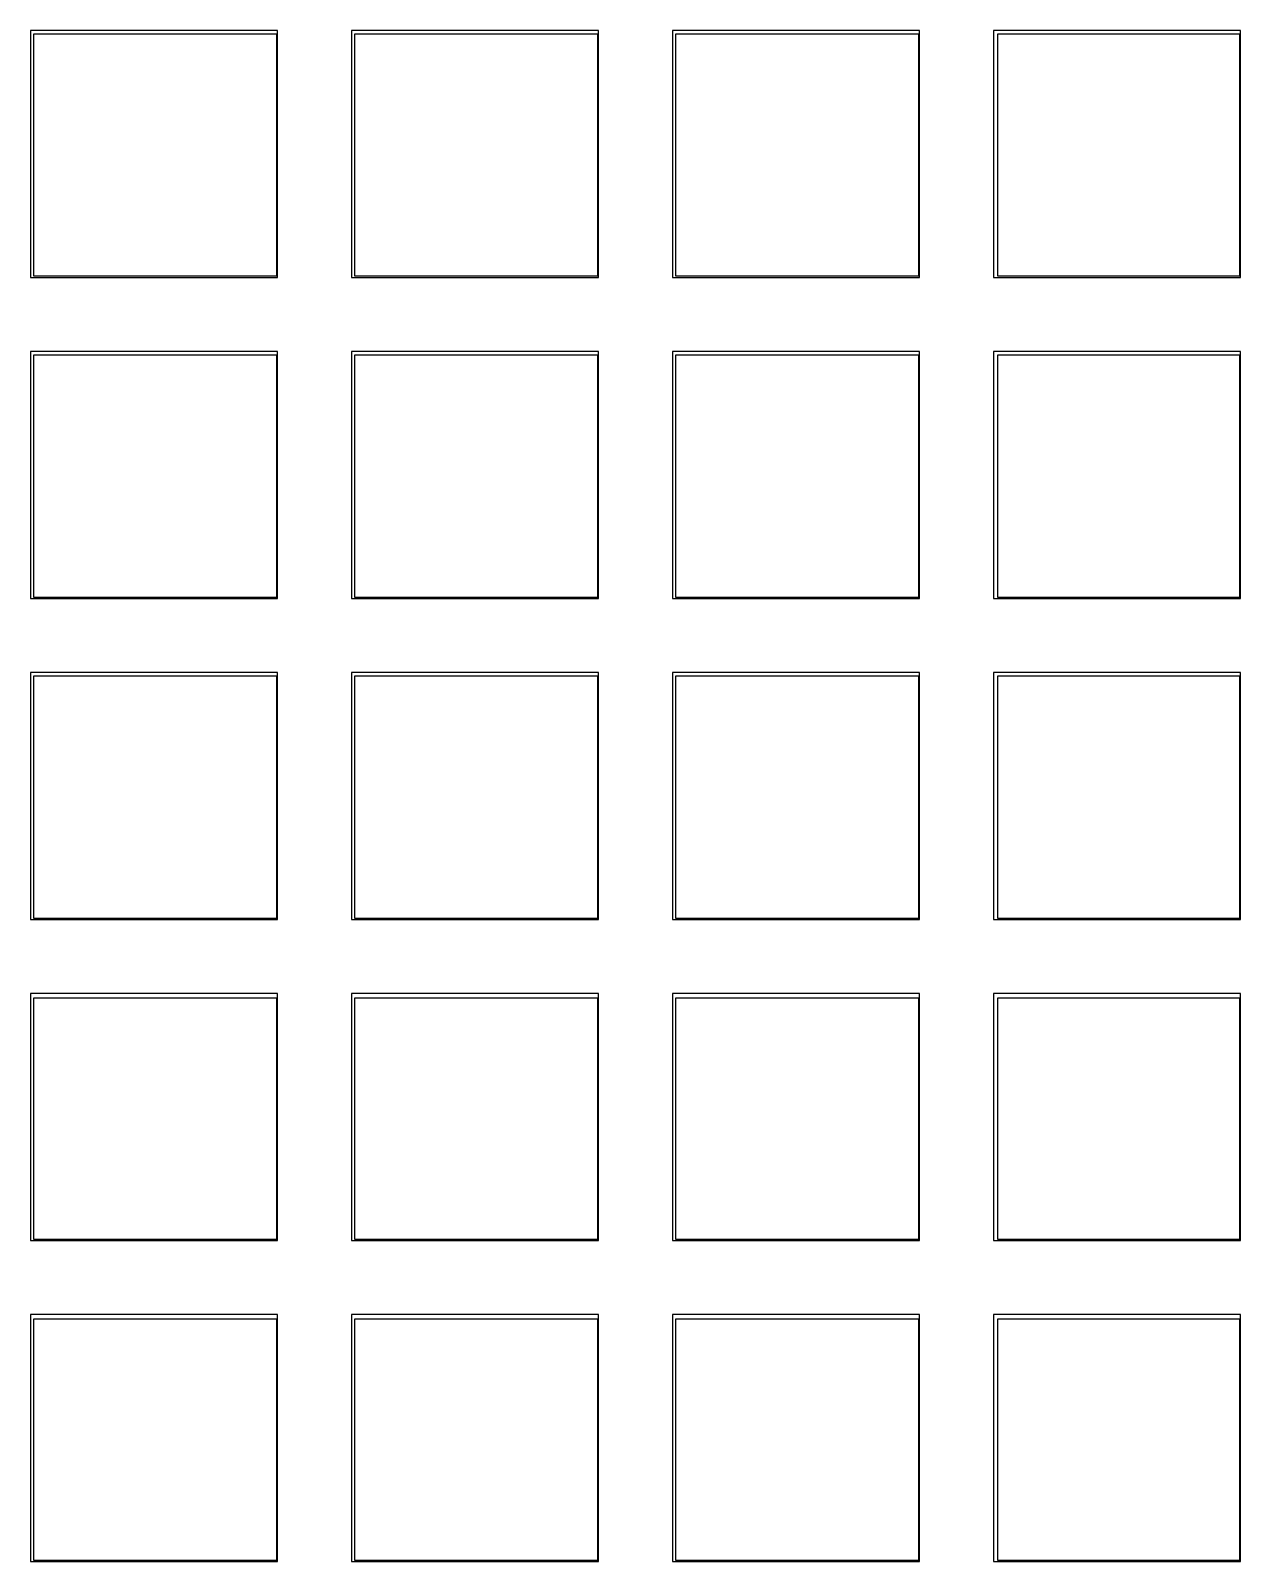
# Model space of a CAD drawing. Extents: x 8 to 208, y 14 to 271.
# Drawn here: x 8 to 105.9, y 147.3 to 271.1 of the extents above; entities that cross this region are included whole.
import ezdxf

# ---------------------------------------------------------------- set-up
doc = ezdxf.new("R2010")
doc.units = 0
doc.header["$MEASUREMENT"] = 0

msp = doc.modelspace()

# ---------------------------------------------------------------- linework, layer by layer
for points in [[(8.037, 261.1602), (8.037, 251.1774), (18.0198, 251.1774), (28.0026, 251.1774), (28.0026, 261.1602), (28.0026, 271.143), (18.0198, 271.143), (8.037, 271.143)], [(27.918, 261.0756), (27.918, 251.262), (18.1044, 251.262), (8.2908, 251.262), (8.2908, 261.0756), (8.2908, 270.8892), (18.1044, 270.8892), (27.918, 270.8892)], [(34.0092, 261.1602), (34.0092, 251.1774), (43.992, 251.1774), (53.9748, 251.1774), (53.9748, 261.1602), (53.9748, 271.143), (43.992, 271.143), (34.0092, 271.143)], [(53.8902, 261.0756), (53.8902, 251.262), (44.0766, 251.262), (34.263, 251.262), (34.263, 261.0756), (34.263, 270.8892), (44.0766, 270.8892), (53.8902, 270.8892)], [(59.9814, 261.1602), (59.9814, 251.1774), (69.9642, 251.1774), (79.947, 251.1774), (79.947, 261.1602), (79.947, 271.143), (69.9642, 271.143), (59.9814, 271.143)], [(79.8624, 261.0756), (79.8624, 251.262), (70.0488, 251.262), (60.2352, 251.262), (60.2352, 261.0756), (60.2352, 270.8892), (70.0488, 270.8892), (79.8624, 270.8892)], [(85.9536, 261.1602), (85.9536, 251.1774), (95.9364, 251.1774), (105.9192, 251.1774), (105.9192, 261.1602), (105.9192, 271.143), (95.9364, 271.143), (85.9536, 271.143)], [(105.8346, 261.0756), (105.8346, 251.262), (96.0633, 251.262), (86.292, 251.262), (86.292, 261.0756), (86.292, 270.8892), (96.0633, 270.8892), (105.8346, 270.8892)], [(8.037, 235.188), (8.037, 225.2052), (18.0198, 225.2052), (28.0026, 225.2052), (28.0026, 235.188), (28.0026, 245.1708), (18.0198, 245.1708), (8.037, 245.1708)], [(27.918, 235.1034), (27.918, 225.2898), (18.1044, 225.2898), (8.2908, 225.2898), (8.2908, 235.1034), (8.2908, 244.917), (18.1044, 244.917), (27.918, 244.917)], [(34.0092, 235.188), (34.0092, 225.2052), (43.992, 225.2052), (53.9748, 225.2052), (53.9748, 235.188), (53.9748, 245.1708), (43.992, 245.1708), (34.0092, 245.1708)], [(53.8902, 235.1034), (53.8902, 225.2898), (44.0766, 225.2898), (34.263, 225.2898), (34.263, 235.1034), (34.263, 244.917), (44.0766, 244.917), (53.8902, 244.917)], [(59.9814, 235.188), (59.9814, 225.2052), (69.9642, 225.2052), (79.947, 225.2052), (79.947, 235.188), (79.947, 245.1708), (69.9642, 245.1708), (59.9814, 245.1708)], [(79.8624, 235.1034), (79.8624, 225.2898), (70.0488, 225.2898), (60.2352, 225.2898), (60.2352, 235.1034), (60.2352, 244.917), (70.0488, 244.917), (79.8624, 244.917)], [(85.9536, 235.188), (85.9536, 225.2052), (95.9364, 225.2052), (105.9192, 225.2052), (105.9192, 235.188), (105.9192, 245.1708), (95.9364, 245.1708), (85.9536, 245.1708)], [(105.8346, 235.1034), (105.8346, 225.2898), (96.0633, 225.2898), (86.292, 225.2898), (86.292, 235.1034), (86.292, 244.917), (96.0633, 244.917), (105.8346, 244.917)], [(8.037, 209.2158), (8.037, 199.233), (18.0198, 199.233), (28.0026, 199.233), (28.0026, 209.2158), (28.0026, 219.1986), (18.0198, 219.1986), (8.037, 219.1986)], [(27.918, 209.1312), (27.918, 199.3176), (18.1044, 199.3176), (8.2908, 199.3176), (8.2908, 209.1312), (8.2908, 218.9448), (18.1044, 218.9448), (27.918, 218.9448)], [(34.0092, 209.2158), (34.0092, 199.233), (43.992, 199.233), (53.9748, 199.233), (53.9748, 209.2158), (53.9748, 219.1986), (43.992, 219.1986), (34.0092, 219.1986)], [(53.8902, 209.1312), (53.8902, 199.3176), (44.0766, 199.3176), (34.263, 199.3176), (34.263, 209.1312), (34.263, 218.9448), (44.0766, 218.9448), (53.8902, 218.9448)], [(59.9814, 209.2158), (59.9814, 199.233), (69.9642, 199.233), (79.947, 199.233), (79.947, 209.2158), (79.947, 219.1986), (69.9642, 219.1986), (59.9814, 219.1986)], [(79.8624, 209.1312), (79.8624, 199.3176), (70.0488, 199.3176), (60.2352, 199.3176), (60.2352, 209.1312), (60.2352, 218.9448), (70.0488, 218.9448), (79.8624, 218.9448)], [(85.9536, 209.2158), (85.9536, 199.233), (95.9364, 199.233), (105.9192, 199.233), (105.9192, 209.2158), (105.9192, 219.1986), (95.9364, 219.1986), (85.9536, 219.1986)], [(105.8346, 209.1312), (105.8346, 199.3176), (96.0633, 199.3176), (86.292, 199.3176), (86.292, 209.1312), (86.292, 218.9448), (96.0633, 218.9448), (105.8346, 218.9448)], [(8.037, 183.2436), (8.037, 173.2608), (18.0198, 173.2608), (28.0026, 173.2608), (28.0026, 183.2436), (28.0026, 193.2264), (18.0198, 193.2264), (8.037, 193.2264)], [(34.0092, 183.2436), (34.0092, 173.2608), (43.992, 173.2608), (53.9748, 173.2608), (53.9748, 183.2436), (53.9748, 193.2264), (43.992, 193.2264), (34.0092, 193.2264)], [(59.9814, 183.2436), (59.9814, 173.2608), (69.9642, 173.2608), (79.947, 173.2608), (79.947, 183.2436), (79.947, 193.2264), (69.9642, 193.2264), (59.9814, 193.2264)], [(85.9536, 183.2436), (85.9536, 173.2608), (95.9364, 173.2608), (105.9192, 173.2608), (105.9192, 183.2436), (105.9192, 193.2264), (95.9364, 193.2264), (85.9536, 193.2264)], [(27.918, 183.1167), (27.918, 173.3454), (18.1044, 173.3454), (8.2908, 173.3454), (8.2908, 183.1167), (8.2908, 192.888), (18.1044, 192.888), (27.918, 192.888)], [(53.8902, 183.1167), (53.8902, 173.3454), (44.0766, 173.3454), (34.263, 173.3454), (34.263, 183.1167), (34.263, 192.888), (44.0766, 192.888), (53.8902, 192.888)], [(79.8624, 183.1167), (79.8624, 173.3454), (70.0488, 173.3454), (60.2352, 173.3454), (60.2352, 183.1167), (60.2352, 192.888), (70.0488, 192.888), (79.8624, 192.888)], [(105.8346, 183.1167), (105.8346, 173.3454), (96.0633, 173.3454), (86.292, 173.3454), (86.292, 183.1167), (86.292, 192.888), (96.0633, 192.888), (105.8346, 192.888)], [(8.037, 157.2714), (8.037, 147.2886), (18.0198, 147.2886), (28.0026, 147.2886), (28.0026, 157.2714), (28.0026, 167.2542), (18.0198, 167.2542), (8.037, 167.2542)], [(34.0092, 157.2714), (34.0092, 147.2886), (43.992, 147.2886), (53.9748, 147.2886), (53.9748, 157.2714), (53.9748, 167.2542), (43.992, 167.2542), (34.0092, 167.2542)], [(59.9814, 157.2714), (59.9814, 147.2886), (69.9642, 147.2886), (79.947, 147.2886), (79.947, 157.2714), (79.947, 167.2542), (69.9642, 167.2542), (59.9814, 167.2542)], [(85.9536, 157.2714), (85.9536, 147.2886), (95.9364, 147.2886), (105.9192, 147.2886), (105.9192, 157.2714), (105.9192, 167.2542), (95.9364, 167.2542), (85.9536, 167.2542)], [(27.918, 157.1445), (27.918, 147.3732), (18.1044, 147.3732), (8.2908, 147.3732), (8.2908, 157.1445), (8.2908, 166.9158), (18.1044, 166.9158), (27.918, 166.9158)], [(53.8902, 157.1445), (53.8902, 147.3732), (44.0766, 147.3732), (34.263, 147.3732), (34.263, 157.1445), (34.263, 166.9158), (44.0766, 166.9158), (53.8902, 166.9158)], [(79.8624, 157.1445), (79.8624, 147.3732), (70.0488, 147.3732), (60.2352, 147.3732), (60.2352, 157.1445), (60.2352, 166.9158), (70.0488, 166.9158), (79.8624, 166.9158)], [(105.8346, 157.1445), (105.8346, 147.3732), (96.0633, 147.3732), (86.292, 147.3732), (86.292, 157.1445), (86.292, 166.9158), (96.0633, 166.9158), (105.8346, 166.9158)]]:
    msp.add_lwpolyline(points, close=True)

doc.saveas('drawing.dxf')
